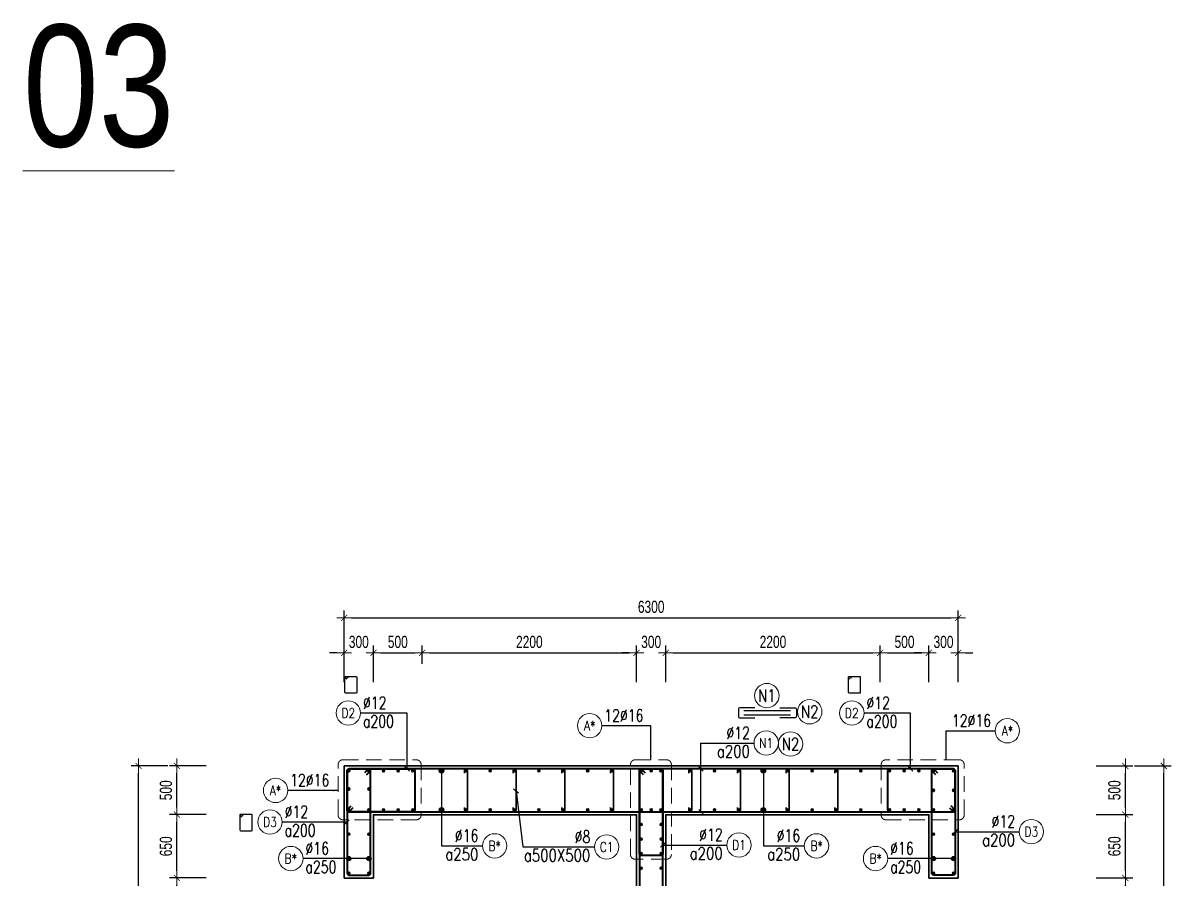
# Model space of a CAD drawing. Header units: millimetres. Extents: x 931337 to 1117500, y 19732 to 157199.
# Drawn here: x 1099483 to 1111264, y 148425 to 157199 of the extents above; entities that cross this region are included whole.
import ezdxf
from ezdxf.enums import TextEntityAlignment as Align

# ---------------------------------------------------------------- set-up
doc = ezdxf.new("R2010")
doc.units = ezdxf.units.MM
doc.header["$MEASUREMENT"] = 0
doc.linetypes.add('HIDDEN', pattern=[9.525, 6.35, -3.175])
doc.linetypes.add('HIDDEN2', pattern=[4.7625, 3.175, -1.5875])
doc.layers.get('0').update_dxf_attribs({"lineweight": 20})
doc.layers.get('Defpoints').update_dxf_attribs({"color": 151, "lineweight": 9})
doc.layers.add('Hidden', color=9, linetype='HIDDEN')
doc.layers.add('Ligature', color=1, linetype='Continuous')
for name, color, linetype, lineweight in [('KC-LEADER', 153, 'Continuous', 18), ('KC-THEP', 6, 'Continuous', 40), ('NDC_S_DIM', 1, 'Continuous', 15), ('NDC_S_HIDDEN', 8, 'HIDDEN2', 13), ('NDC_S_LEADER', 1, 'Continuous', 15), ('NDC_S_REBAR', 4, 'Continuous', 35), ('NDC_S_STIRRUP', 4, 'Continuous', 40), ('NDC_S_VN TEXT', 7, 'Continuous', 20), ('NDC_S_WALL', 6, 'Continuous', 35)]:
    doc.layers.add(name, color=color, linetype=linetype, lineweight=lineweight)
doc.styles.add('ARIAL', font='arial.ttf', dxfattribs={"width": 0.8})
doc.styles.add('NDC_ARIAL', font='arial.ttf', dxfattribs={"width": 0.85})
doc.styles.add('NDC_DIM', font='', dxfattribs={"width": 0.75})
doc.styles.add('NDC_EN TXT', font='romans.shx', dxfattribs={"width": 0.8})
doc.styles.get('NDC_DIM').set_extended_font_data('Dotum')
doc.dimstyles.new('NDC_1-50', dxfattribs={"dimscale": 50, "dimtxt": 2.5, "dimasz": 1, "dimexe": 1.5, "dimexo": 0, "dimgap": 0.8, "dimtad": 1, "dimdec": 0, "dimdsep": 46, "dimtxsty": 'NDC_ARIAL', "dimblk": 'DIMMARK', "dimcen": 49999.938995, "dimdle": 1.5, "dimclrd": 1, "dimclre": 1, "dimclrt": 3, "dimadec": 0, "dimazin": 0, "dimtfac": 1, "dimtdec": 0, "dimtix": 1, "dimtmove": 2, "dimatfit": 3, "dimfxl": 1, "dimarcsym": 0})
doc.dimstyles.new('NDC_dim_30', dxfattribs={"dimscale": 30, "dimtxt": 2.5, "dimasz": 1.5, "dimexe": 1.5, "dimexo": 2.5, "dimgap": 1, "dimtad": 1, "dimdec": 0, "dimzin": 0, "dimdsep": 46, "dimtxsty": 'NDC_DIM', "dimblk": 'DIMMARK', "dimcen": 0.09, "dimdle": 1.2, "dimclrd": 1, "dimclre": 1, "dimclrt": 3, "dimadec": 0, "dimazin": 0, "dimtfac": 1, "dimtdec": 0, "dimtix": 1, "dimtofl": 0, "dimtmove": 0, "dimatfit": 3, "dimfxl": 6, "dimfxlon": 1, "dimtolj": 1, "dimtzin": 0, "dimarcsym": 0})
doc.dimstyles.new('NDC_dim_50', dxfattribs={"dimscale": 50, "dimtxt": 2.5, "dimasz": 1.5, "dimexe": 1.5, "dimexo": 2.5, "dimgap": 1, "dimtad": 1, "dimdec": 0, "dimzin": 0, "dimdsep": 46, "dimtxsty": 'NDC_DIM', "dimblk": 'DIMMARK', "dimcen": 0.09, "dimdle": 1.2, "dimclrd": 1, "dimclre": 1, "dimclrt": 3, "dimadec": 0, "dimazin": 0, "dimtfac": 1, "dimtdec": 0, "dimtix": 1, "dimtofl": 0, "dimtmove": 0, "dimatfit": 3, "dimfxl": 6, "dimfxlon": 1, "dimtolj": 1, "dimtzin": 0, "dimarcsym": 0})

# ---------------------------------------------------------------- blocks, each defined once
blk = doc.blocks.new('THEP')
at = {"layer": 'KC-LEADER', "color": 6}
blk.add_circle((0, 0), 14, dxfattribs=at)
at = {"layer": 'KC-THEP'}
for p, q in [((-14, 0), (14, 0)), ((10, 10), (-10, -10)), ((-10, 10), (10, -10)), ((0, 14), (0, -14))]:
    blk.add_line(p, q, dxfattribs=at)
blk = doc.blocks.new('DIMMARK')
at = {"layer": 'NDC_S_DIM', "color": 1}
blk.add_line((-1.5, 0), (1, 0), dxfattribs=at)
at = {"layer": 'NDC_S_DIM', "color": 2, "const_width": 0.1}
blk.add_lwpolyline([(-0.42, -0.42), (0.42, 0.42)], dxfattribs=at)
blk = doc.blocks.new('*U10')
blk.add_circle((2.5, 0), 2.5)
at = {"layer": 'NDC_S_VN TEXT', "color": 3, "style": 'NDC_EN TXT'}
for tag, width, p in [('DK2', 0.75, (-0.85, 0.85)), ('KC2', 0.8, (-0.85, -2.97))]:
    blk.add_attdef(tag, text='', height=2.5, dxfattribs=dict(at, width=width)).set_placement(p, align=Align.RIGHT)
at = {"layer": 'NDC_S_VN TEXT', "color": 7, "style": 'NDC_EN TXT', "width": 0.8}
blk.add_attdef('SH3', text='', height=2, dxfattribs=at).set_placement((2.5, 0), align=Align.MIDDLE)
blk = doc.blocks.new('*U11')
blk.add_circle((-2.5, 0), 2.5)
at = {"layer": 'NDC_S_VN TEXT', "color": 3, "style": 'NDC_EN TXT', "width": 0.75}
for tag, p in [('DK1', (0.5, 0.85)), ('KC1', (0.5, -2.97))]:
    blk.add_attdef(tag, p, '', height=2.5, dxfattribs=at)
at = {"layer": 'NDC_S_VN TEXT', "color": 7, "style": 'NDC_EN TXT', "width": 0.8}
blk.add_attdef('SH2', text='', height=2, dxfattribs=at).set_placement((-2.5, 0), align=Align.MIDDLE)
blk = doc.blocks.new('A$C7BC65A55')
at = {"layer": 'Ligature'}
for p, q in [((-15.2, 372, 0), (-15.2, 38.5, 0)), ((15.2, 372, 0), (15.2, 38.5, 0))]:
    blk.add_line(p, q, dxfattribs=at)
for points in [[(-36.2, 296.5), (-36.2, 400.9, -0.414214), (-24, 413.1), (24, 413.1, -0.414214), (36.2, 400.9), (36.2, 296.5)], [(-36.2, 116.5), (-36.2, 12.2, 0.414214), (-24, 0), (24, 0, 0.414214), (36.2, 12.2), (36.2, 116.5)]]:
    blk.add_lwpolyline(points, format="xyb", dxfattribs=at)
blk = doc.blocks.new('*U13')
blk.add_circle((-2.5, 0), 2.5)
at = {"layer": 'NDC_S_VN TEXT', "color": 3, "style": 'NDC_EN TXT', "width": 0.75}
blk.add_attdef('DK1', (0.5, 0.85), '', height=2.5, dxfattribs=at)
at = {"layer": 'NDC_S_VN TEXT', "color": 7, "style": 'NDC_EN TXT', "width": 0.8}
blk.add_attdef('SH2', text='', height=2, dxfattribs=at).set_placement((-2.5, 0), align=Align.MIDDLE)
blk = doc.blocks.new('*D517')
at = {"layer": 'Defpoints', "color": 0, "transparency": 16777216}
for p in [(1103079, 150735), (1102779, 149575), (1103079, 149075)]:
    blk.add_point(p, dxfattribs=at)
at = {"layer": 'NDC_S_DIM', "color": 1, "lineweight": -2, "transparency": 16777216}
for p, q in [((1102779, 150435), (1102779, 150810)), ((1103079, 150435), (1103079, 150810)), ((1102704, 150735), (1102629, 150735)), ((1103154, 150735), (1103229, 150735))]:
    blk.add_line(p, q, dxfattribs=at)
at = {"layer": 'NDC_S_DIM', "color": 1, "lineweight": -2, "transparency": 16777216, "xscale": 75, "yscale": 75, "zscale": 75}
blk.add_blockref('DIMMARK', (1102779, 150735), dxfattribs=at)
at = {"layer": 'NDC_S_DIM', "color": 1, "lineweight": -2, "transparency": 16777216, "xscale": 75, "yscale": 75, "zscale": 75, "rotation": 180}
blk.add_blockref('DIMMARK', (1103079, 150735), dxfattribs=at)
at = {"layer": 'NDC_S_DIM', "color": 3, "transparency": 16777216, "insert": (1102929, 150847), "char_height": 125, "attachment_point": 5, "style": 'NDC_DIM'}
blk.add_mtext('\\A1;300', dxfattribs=at)
blk = doc.blocks.new('*D518')
at = {"layer": 'Defpoints', "color": 0, "transparency": 16777216}
for p in [(1103579, 150735), (1103579, 150498), (1103079, 149075)]:
    blk.add_point(p, dxfattribs=at)
at = {"layer": 'NDC_S_DIM', "color": 1, "lineweight": -2, "transparency": 16777216}
for p, q in [((1103079, 150435), (1103079, 150810)), ((1103579, 150623), (1103579, 150810)), ((1103154, 150735), (1103504, 150735))]:
    blk.add_line(p, q, dxfattribs=at)
at = {"layer": 'NDC_S_DIM', "color": 1, "lineweight": -2, "transparency": 16777216, "xscale": 75, "yscale": 75, "zscale": 75, "rotation": 180}
blk.add_blockref('DIMMARK', (1103079, 150735), dxfattribs=at)
at = {"layer": 'NDC_S_DIM', "color": 1, "lineweight": -2, "transparency": 16777216, "xscale": 75, "yscale": 75, "zscale": 75}
blk.add_blockref('DIMMARK', (1103579, 150735), dxfattribs=at)
at = {"layer": 'NDC_S_DIM', "color": 3, "transparency": 16777216, "insert": (1103329, 150847), "char_height": 125, "attachment_point": 5, "style": 'NDC_DIM'}
blk.add_mtext('\\A1;500', dxfattribs=at)
blk = doc.blocks.new('*D519')
at = {"layer": 'Defpoints', "color": 0, "transparency": 16777216}
for p in [(1105779, 150735), (1103579, 150498), (1105779, 149075)]:
    blk.add_point(p, dxfattribs=at)
at = {"layer": 'NDC_S_DIM', "color": 1, "lineweight": -2, "transparency": 16777216}
for p, q in [((1103579, 150623), (1103579, 150810)), ((1105779, 150435), (1105779, 150810)), ((1103654, 150735), (1105704, 150735))]:
    blk.add_line(p, q, dxfattribs=at)
at = {"layer": 'NDC_S_DIM', "color": 1, "lineweight": -2, "transparency": 16777216, "xscale": 75, "yscale": 75, "zscale": 75, "rotation": 180}
blk.add_blockref('DIMMARK', (1103579, 150735), dxfattribs=at)
at = {"layer": 'NDC_S_DIM', "color": 1, "lineweight": -2, "transparency": 16777216, "xscale": 75, "yscale": 75, "zscale": 75}
blk.add_blockref('DIMMARK', (1105779, 150735), dxfattribs=at)
at = {"layer": 'NDC_S_DIM', "color": 3, "transparency": 16777216, "insert": (1104679, 150847), "char_height": 125, "attachment_point": 5, "style": 'NDC_DIM'}
blk.add_mtext('\\A1;2200', dxfattribs=at)
blk = doc.blocks.new('*D520')
at = {"layer": 'Defpoints', "color": 0, "transparency": 16777216}
for p in [(1106079, 150735), (1105779, 149075), (1106079, 149075)]:
    blk.add_point(p, dxfattribs=at)
at = {"layer": 'NDC_S_DIM', "color": 1, "lineweight": -2, "transparency": 16777216}
for p, q in [((1105779, 150435), (1105779, 150810)), ((1106079, 150435), (1106079, 150810)), ((1105704, 150735), (1105629, 150735)), ((1106154, 150735), (1106229, 150735))]:
    blk.add_line(p, q, dxfattribs=at)
at = {"layer": 'NDC_S_DIM', "color": 1, "lineweight": -2, "transparency": 16777216, "xscale": 75, "yscale": 75, "zscale": 75}
blk.add_blockref('DIMMARK', (1105779, 150735), dxfattribs=at)
at = {"layer": 'NDC_S_DIM', "color": 1, "lineweight": -2, "transparency": 16777216, "xscale": 75, "yscale": 75, "zscale": 75, "rotation": 180}
blk.add_blockref('DIMMARK', (1106079, 150735), dxfattribs=at)
at = {"layer": 'NDC_S_DIM', "color": 3, "transparency": 16777216, "insert": (1105929, 150847), "char_height": 125, "attachment_point": 5, "style": 'NDC_DIM'}
blk.add_mtext('\\A1;300', dxfattribs=at)
blk = doc.blocks.new('*D521')
at = {"layer": 'Defpoints', "color": 0, "transparency": 16777216}
for p in [(1108279, 150735), (1106079, 149075), (1108279, 149126)]:
    blk.add_point(p, dxfattribs=at)
at = {"layer": 'NDC_S_DIM', "color": 1, "lineweight": -2, "transparency": 16777216}
for p, q in [((1106079, 150435), (1106079, 150810)), ((1108279, 150435), (1108279, 150810)), ((1106154, 150735), (1108204, 150735))]:
    blk.add_line(p, q, dxfattribs=at)
at = {"layer": 'NDC_S_DIM', "color": 1, "lineweight": -2, "transparency": 16777216, "xscale": 75, "yscale": 75, "zscale": 75, "rotation": 180}
blk.add_blockref('DIMMARK', (1106079, 150735), dxfattribs=at)
at = {"layer": 'NDC_S_DIM', "color": 1, "lineweight": -2, "transparency": 16777216, "xscale": 75, "yscale": 75, "zscale": 75}
blk.add_blockref('DIMMARK', (1108279, 150735), dxfattribs=at)
at = {"layer": 'NDC_S_DIM', "color": 3, "transparency": 16777216, "insert": (1107179, 150847), "char_height": 125, "attachment_point": 5, "style": 'NDC_DIM'}
blk.add_mtext('\\A1;2200', dxfattribs=at)
blk = doc.blocks.new('*D522')
at = {"layer": 'Defpoints', "color": 0, "transparency": 16777216}
for p in [(1108779, 150735), (1108279, 149126), (1108779, 149075)]:
    blk.add_point(p, dxfattribs=at)
at = {"layer": 'NDC_S_DIM', "color": 1, "lineweight": -2, "transparency": 16777216}
for p, q in [((1108279, 150435), (1108279, 150810)), ((1108779, 150435), (1108779, 150810)), ((1108354, 150735), (1108704, 150735))]:
    blk.add_line(p, q, dxfattribs=at)
at = {"layer": 'NDC_S_DIM', "color": 1, "lineweight": -2, "transparency": 16777216, "xscale": 75, "yscale": 75, "zscale": 75, "rotation": 180}
blk.add_blockref('DIMMARK', (1108279, 150735), dxfattribs=at)
at = {"layer": 'NDC_S_DIM', "color": 1, "lineweight": -2, "transparency": 16777216, "xscale": 75, "yscale": 75, "zscale": 75}
blk.add_blockref('DIMMARK', (1108779, 150735), dxfattribs=at)
at = {"layer": 'NDC_S_DIM', "color": 3, "transparency": 16777216, "insert": (1108529, 150847), "char_height": 125, "attachment_point": 5, "style": 'NDC_DIM'}
blk.add_mtext('\\A1;500', dxfattribs=at)
blk = doc.blocks.new('*D523')
at = {"layer": 'Defpoints', "color": 0, "transparency": 16777216}
for p in [(1109079, 150735), (1109079, 149575), (1108779, 149075)]:
    blk.add_point(p, dxfattribs=at)
at = {"layer": 'NDC_S_DIM', "color": 1, "lineweight": -2, "transparency": 16777216}
for p, q in [((1108779, 150435), (1108779, 150810)), ((1109079, 150435), (1109079, 150810)), ((1108704, 150735), (1108629, 150735)), ((1109154, 150735), (1109229, 150735))]:
    blk.add_line(p, q, dxfattribs=at)
at = {"layer": 'NDC_S_DIM', "color": 1, "lineweight": -2, "transparency": 16777216, "xscale": 75, "yscale": 75, "zscale": 75}
blk.add_blockref('DIMMARK', (1108779, 150735), dxfattribs=at)
at = {"layer": 'NDC_S_DIM', "color": 1, "lineweight": -2, "transparency": 16777216, "xscale": 75, "yscale": 75, "zscale": 75, "rotation": 180}
blk.add_blockref('DIMMARK', (1109079, 150735), dxfattribs=at)
at = {"layer": 'NDC_S_DIM', "color": 3, "transparency": 16777216, "insert": (1108929, 150847), "char_height": 125, "attachment_point": 5, "style": 'NDC_DIM'}
blk.add_mtext('\\A1;300', dxfattribs=at)
blk = doc.blocks.new('*D524')
at = {"layer": 'Defpoints', "color": 0, "transparency": 16777216}
for p in [(1109079, 151095), (1102779, 149575), (1109079, 149575)]:
    blk.add_point(p, dxfattribs=at)
at = {"layer": 'NDC_S_DIM', "color": 1, "lineweight": -2, "transparency": 16777216}
for p, q in [((1102779, 150795), (1102779, 151170)), ((1109079, 150795), (1109079, 151170)), ((1102854, 151095), (1109004, 151095))]:
    blk.add_line(p, q, dxfattribs=at)
at = {"layer": 'NDC_S_DIM', "color": 1, "lineweight": -2, "transparency": 16777216, "xscale": 75, "yscale": 75, "zscale": 75, "rotation": 180}
blk.add_blockref('DIMMARK', (1102779, 151095), dxfattribs=at)
at = {"layer": 'NDC_S_DIM', "color": 1, "lineweight": -2, "transparency": 16777216, "xscale": 75, "yscale": 75, "zscale": 75}
blk.add_blockref('DIMMARK', (1109079, 151095), dxfattribs=at)
at = {"layer": 'NDC_S_DIM', "color": 3, "transparency": 16777216, "insert": (1105929, 151207), "char_height": 125, "attachment_point": 5, "style": 'NDC_DIM'}
blk.add_mtext('\\A1;6300', dxfattribs=at)
blk = doc.blocks.new('*D527')
at = {"layer": 'Defpoints', "color": 0, "transparency": 16777216}
for p in [(1108508, 149075), (1110795, 149075), (1109386, 148425)]:
    blk.add_point(p, dxfattribs=at)
at = {"layer": 'NDC_S_DIM', "color": 1, "lineweight": -2, "transparency": 16777216}
for p, q in [((1110495, 149075), (1110870, 149075)), ((1110795, 148500), (1110795, 149000)), ((1110495, 148425), (1110870, 148425))]:
    blk.add_line(p, q, dxfattribs=at)
at = {"layer": 'NDC_S_DIM', "color": 1, "lineweight": -2, "transparency": 16777216, "xscale": 75, "yscale": 75, "zscale": 75}
for p, rotation in [((1110795, 149075), 90), ((1110795, 148425), 270)]:
    blk.add_blockref('DIMMARK', p, dxfattribs=dict(at, rotation=rotation))
at = {"layer": 'NDC_S_DIM', "color": 3, "transparency": 16777216, "insert": (1110683, 148750), "char_height": 125, "attachment_point": 5, "rotation": 90, "style": 'NDC_DIM'}
blk.add_mtext('\\A1;650', dxfattribs=at)
blk = doc.blocks.new('*D528')
at = {"layer": 'Defpoints', "color": 0, "transparency": 16777216}
for p in [(1108508, 149575), (1110795, 149575), (1108508, 149075)]:
    blk.add_point(p, dxfattribs=at)
at = {"layer": 'NDC_S_DIM', "color": 1, "lineweight": -2, "transparency": 16777216}
for p, q in [((1110495, 149575), (1110870, 149575)), ((1110795, 149150), (1110795, 149500)), ((1110495, 149075), (1110870, 149075))]:
    blk.add_line(p, q, dxfattribs=at)
at = {"layer": 'NDC_S_DIM', "color": 1, "lineweight": -2, "transparency": 16777216, "xscale": 75, "yscale": 75, "zscale": 75}
for p, rotation in [((1110795, 149575), 90), ((1110795, 149075), 270)]:
    blk.add_blockref('DIMMARK', p, dxfattribs=dict(at, rotation=rotation))
at = {"layer": 'NDC_S_DIM', "color": 3, "transparency": 16777216, "insert": (1110683, 149325), "char_height": 125, "attachment_point": 5, "rotation": 90, "style": 'NDC_DIM'}
blk.add_mtext('\\A1;500', dxfattribs=at)
blk = doc.blocks.new('*D529')
at = {"layer": 'Defpoints', "color": 0, "transparency": 16777216}
for p in [(1108808, 149575), (1111189, 149575), (1108808, 137175)]:
    blk.add_point(p, dxfattribs=at)
at = {"layer": 'NDC_S_DIM', "color": 1, "lineweight": -2, "transparency": 16777216}
for p, q in [((1110889, 149575), (1111264, 149575)), ((1111189, 137250), (1111189, 149500)), ((1110889, 137175), (1111264, 137175))]:
    blk.add_line(p, q, dxfattribs=at)
at = {"layer": 'NDC_S_DIM', "color": 1, "lineweight": -2, "transparency": 16777216, "xscale": 75, "yscale": 75, "zscale": 75}
for p, rotation in [((1111189, 149575), 90), ((1111189, 137175), 270)]:
    blk.add_blockref('DIMMARK', p, dxfattribs=dict(at, rotation=rotation))
at = {"layer": 'NDC_S_DIM', "color": 3, "transparency": 16777216, "insert": (1111076, 143375), "char_height": 125, "attachment_point": 5, "rotation": 90, "style": 'NDC_DIM'}
blk.add_mtext('\\A1;12400', dxfattribs=at)
blk = doc.blocks.new('*D536')
at = {"layer": 'Defpoints', "color": 0, "transparency": 16777216}
for p in [(1109386, 148425), (1110795, 148425), (1109386, 147025)]:
    blk.add_point(p, dxfattribs=at)
at = {"layer": 'NDC_S_DIM', "color": 1, "lineweight": -2, "transparency": 16777216}
for p, q in [((1110495, 148425), (1110870, 148425)), ((1110795, 147100), (1110795, 148350)), ((1110495, 147025), (1110870, 147025))]:
    blk.add_line(p, q, dxfattribs=at)
at = {"layer": 'NDC_S_DIM', "color": 1, "lineweight": -2, "transparency": 16777216, "xscale": 75, "yscale": 75, "zscale": 75}
for p, rotation in [((1110795, 148425), 90), ((1110795, 147025), 270)]:
    blk.add_blockref('DIMMARK', p, dxfattribs=dict(at, rotation=rotation))
at = {"layer": 'NDC_S_DIM', "color": 3, "transparency": 16777216, "insert": (1110683, 147725), "char_height": 125, "attachment_point": 5, "rotation": 90, "style": 'NDC_DIM'}
blk.add_mtext('\\A1;1400', dxfattribs=at)
blk = doc.blocks.new('*D539')
at = {"layer": 'Defpoints', "color": 0, "transparency": 16777216}
for p in [(1101062, 149075), (1102779, 149075), (1102779, 148425)]:
    blk.add_point(p, dxfattribs=at)
at = {"layer": 'NDC_S_DIM', "color": 1, "lineweight": -2, "transparency": 16777216}
for p, q in [((1101362, 149075), (1100987, 149075)), ((1101062, 148500), (1101062, 149000)), ((1101362, 148425), (1100987, 148425))]:
    blk.add_line(p, q, dxfattribs=at)
at = {"layer": 'NDC_S_DIM', "color": 1, "lineweight": -2, "transparency": 16777216, "xscale": 75, "yscale": 75, "zscale": 75}
for p, rotation in [((1101062, 149075), 90), ((1101062, 148425), 270)]:
    blk.add_blockref('DIMMARK', p, dxfattribs=dict(at, rotation=rotation))
at = {"layer": 'NDC_S_DIM', "color": 3, "transparency": 16777216, "insert": (1100950, 148750), "char_height": 125, "attachment_point": 5, "rotation": 90, "style": 'NDC_DIM'}
blk.add_mtext('\\A1;650', dxfattribs=at)
blk = doc.blocks.new('*D540')
at = {"layer": 'Defpoints', "color": 0, "transparency": 16777216}
for p in [(1101062, 149575), (1102779, 149575), (1102779, 149075)]:
    blk.add_point(p, dxfattribs=at)
at = {"layer": 'NDC_S_DIM', "color": 1, "lineweight": -2, "transparency": 16777216}
for p, q in [((1101362, 149575), (1100987, 149575)), ((1101062, 149150), (1101062, 149500)), ((1101362, 149075), (1100987, 149075))]:
    blk.add_line(p, q, dxfattribs=at)
at = {"layer": 'NDC_S_DIM', "color": 1, "lineweight": -2, "transparency": 16777216, "xscale": 75, "yscale": 75, "zscale": 75}
for p, rotation in [((1101062, 149575), 90), ((1101062, 149075), 270)]:
    blk.add_blockref('DIMMARK', p, dxfattribs=dict(at, rotation=rotation))
at = {"layer": 'NDC_S_DIM', "color": 3, "transparency": 16777216, "insert": (1100950, 149325), "char_height": 125, "attachment_point": 5, "rotation": 90, "style": 'NDC_DIM'}
blk.add_mtext('\\A1;500', dxfattribs=at)
blk = doc.blocks.new('*D541')
at = {"layer": 'Defpoints', "color": 0, "transparency": 16777216}
for p in [(1100669, 149575), (1102779, 149575), (1102779, 137175)]:
    blk.add_point(p, dxfattribs=at)
at = {"layer": 'NDC_S_DIM', "color": 1, "lineweight": -2, "transparency": 16777216}
for p, q in [((1100969, 149575), (1100594, 149575)), ((1100669, 137250), (1100669, 149500)), ((1100969, 137175), (1100594, 137175))]:
    blk.add_line(p, q, dxfattribs=at)
at = {"layer": 'NDC_S_DIM', "color": 1, "lineweight": -2, "transparency": 16777216, "xscale": 75, "yscale": 75, "zscale": 75}
for p, rotation in [((1100669, 149575), 90), ((1100669, 137175), 270)]:
    blk.add_blockref('DIMMARK', p, dxfattribs=dict(at, rotation=rotation))
at = {"layer": 'NDC_S_DIM', "color": 3, "transparency": 16777216, "insert": (1100557, 143375), "char_height": 125, "attachment_point": 5, "rotation": 90, "style": 'NDC_DIM'}
blk.add_mtext('\\A1;12400', dxfattribs=at)
blk = doc.blocks.new('*D548')
at = {"layer": 'Defpoints', "color": 0, "transparency": 16777216}
for p in [(1101062, 148425), (1102779, 148425), (1102779, 147025)]:
    blk.add_point(p, dxfattribs=at)
at = {"layer": 'NDC_S_DIM', "color": 1, "lineweight": -2, "transparency": 16777216}
for p, q in [((1101362, 148425), (1100987, 148425)), ((1101062, 147100), (1101062, 148350)), ((1101362, 147025), (1100987, 147025))]:
    blk.add_line(p, q, dxfattribs=at)
at = {"layer": 'NDC_S_DIM', "color": 1, "lineweight": -2, "transparency": 16777216, "xscale": 75, "yscale": 75, "zscale": 75}
for p, rotation in [((1101062, 148425), 90), ((1101062, 147025), 270)]:
    blk.add_blockref('DIMMARK', p, dxfattribs=dict(at, rotation=rotation))
at = {"layer": 'NDC_S_DIM', "color": 3, "transparency": 16777216, "insert": (1100950, 147725), "char_height": 125, "attachment_point": 5, "rotation": 90, "style": 'NDC_DIM'}
blk.add_mtext('\\A1;1400', dxfattribs=at)
blk = doc.blocks.new('*U9')
blk.add_circle((2.5, 0), 2.5)
at = {"layer": 'NDC_S_VN TEXT', "color": 3, "style": 'NDC_EN TXT', "width": 0.75}
blk.add_attdef('DK2', text='', height=2.5, dxfattribs=at).set_placement((-0.85, 0.85), align=Align.RIGHT)
at = {"layer": 'NDC_S_VN TEXT', "color": 7, "style": 'NDC_EN TXT', "width": 0.8}
blk.add_attdef('SH3', text='', height=2, dxfattribs=at).set_placement((2.5, 0), align=Align.MIDDLE)

msp = doc.modelspace()

# ---------------------------------------------------------------- linework, layer by layer
for centre in [(1107116.06, 150296.753), (1107556.161, 150130.996), (1107359.331, 149799.482)]:
    msp.add_circle(centre, 125)
at = {"layer": 'Ligature'}
for points in [[(1102805.711, 150464.388), (1102789.745, 150480.354, -0.668178638), (1102795.519, 150494.292), (1102900.148, 150494.292, -0.414213562), (1102908.312, 150486.127), (1102908.312, 150329.02, -0.414213562), (1102900.147, 150320.855), (1102795.519, 150320.855, -0.414213562), (1102787.354, 150329.02), (1102787.354, 150486.127, -0.668178638), (1102801.292, 150491.901), (1102817.258, 150475.935)], [(1107971.848, 150464.388), (1107955.882, 150480.354, -0.668178638), (1107961.656, 150494.292), (1108066.284, 150494.292, -0.414213562), (1108074.449, 150486.127), (1108074.449, 150329.02, -0.414213562), (1108066.284, 150320.855), (1107961.656, 150320.855, -0.414213562), (1107953.491, 150329.02), (1107953.491, 150486.127, -0.668178638), (1107967.429, 150491.901), (1107983.395, 150475.935)], [(1101730.07, 149049.583), (1101714.104, 149065.549, -0.668178638), (1101719.877, 149079.487), (1101824.506, 149079.487, -0.414213562), (1101832.671, 149071.322), (1101832.671, 148914.215, -0.414213562), (1101824.506, 148906.05), (1101719.877, 148906.05, -0.414213562), (1101711.712, 148914.215), (1101711.712, 149071.322, -0.668178638), (1101725.65, 149077.096), (1101741.616, 149061.13)]]:
    msp.add_lwpolyline(points, format="xyb", dxfattribs=at)
at = {"layer": 'NDC_S_HIDDEN', "ltscale": 50}
for points in [[(1102766.561, 149637.942), (1103518.771, 149637.942, -0.414213562), (1103568.771, 149587.942), (1103568.771, 149072.136, -0.414213562), (1103518.771, 149022.136), (1102766.561, 149022.136, -0.414213562), (1102716.561, 149072.136), (1102716.561, 149587.942, -0.414213562)], [(1105766.561, 149637.942), (1106086.404, 149637.942, -0.414213562), (1106136.404, 149587.942), (1106136.404, 148667.19, -0.414213562), (1106086.404, 148617.19), (1105766.561, 148617.19, -0.414213562), (1105716.561, 148667.19), (1105716.561, 149587.942, -0.414213562)], [(1109091.301, 149637.942), (1108339.09, 149637.942, 0.414213562), (1108289.09, 149587.942), (1108289.09, 149072.136, 0.414213562), (1108339.09, 149022.136), (1109091.301, 149022.136, 0.414213562), (1109141.301, 149072.136), (1109141.301, 149587.942, 0.414213562)]]:
    msp.add_lwpolyline(points, format="xyb", close=True, dxfattribs=at)
at = {"layer": 'NDC_S_REBAR'}
for points in [[(1104012.727, 149499.542), (1104012.727, 149524.542, -1), (1104042.727, 149524.542), (1104042.727, 149124.542, -1), (1104012.727, 149124.542), (1104012.727, 149149.542)], [(1104512.727, 149499.542), (1104512.727, 149524.542, -1), (1104542.727, 149524.542), (1104542.727, 149124.542, -1), (1104512.727, 149124.542), (1104512.727, 149149.542)], [(1105012.727, 149499.542), (1105012.727, 149524.542, -1), (1105042.727, 149524.542), (1105042.727, 149124.542, -1), (1105012.727, 149124.542), (1105012.727, 149149.542)], [(1105512.727, 149499.542), (1105512.727, 149524.542, -1), (1105542.727, 149524.542), (1105542.727, 149124.542, -1), (1105512.727, 149124.542), (1105512.727, 149149.542)], [(1106315.134, 149499.542), (1106315.134, 149524.542, -1), (1106345.134, 149524.542), (1106345.134, 149124.542, -1), (1106315.134, 149124.542), (1106315.134, 149149.542)], [(1106815.134, 149499.542), (1106815.134, 149524.542, -1), (1106845.134, 149524.542), (1106845.134, 149124.542, -1), (1106815.134, 149124.542), (1106815.134, 149149.542)], [(1107315.134, 149499.542), (1107315.134, 149524.542, -1), (1107345.134, 149524.542), (1107345.134, 149124.542, -1), (1107315.134, 149124.542), (1107315.134, 149149.542)], [(1107815.134, 149499.542), (1107815.134, 149524.542, -1), (1107845.134, 149524.542), (1107845.134, 149124.542, -1), (1107815.134, 149124.542), (1107815.134, 149149.542)]]:
    msp.add_lwpolyline(points, format="xyb", dxfattribs=at)
at = {"layer": 'NDC_S_STIRRUP'}
for points in [[(1108988.931, 149144.542), (1109028.931, 149104.542, 0.414213562), (1109048.931, 149124.542), (1109048.931, 149524.542, 0.414213562), (1109028.931, 149544.542), (1102828.931, 149544.542, 0.414213562), (1102808.931, 149524.542), (1102808.931, 149124.542, 0.414213562), (1102828.931, 149104.542), (1109028.931, 149104.542, 0.414213562), (1109048.931, 149124.542), (1109008.931, 149164.542)], [(1102868.931, 149144.542), (1102828.931, 149104.542, -0.414213562), (1102808.931, 149124.542), (1102808.931, 149524.542, -0.414213562), (1102828.931, 149544.542), (1103482.443, 149544.542, -0.414213562), (1103502.443, 149524.542), (1103502.443, 149124.542, -0.414213562), (1103482.443, 149104.542), (1102828.931, 149104.542, -0.414213562), (1102808.931, 149124.542), (1102848.931, 149164.542)], [(1103008.931, 149484.542), (1103048.931, 149524.542, 0.414213562), (1103028.931, 149544.542), (1102828.931, 149544.542, 0.414213562), (1102808.931, 149524.542), (1102808.931, 148474.542, 0.414213562), (1102828.931, 148454.542), (1103028.931, 148454.542, 0.414213562), (1103048.931, 148474.542), (1103048.931, 149524.542, 0.414213562), (1103028.931, 149544.542), (1102988.931, 149504.542)], [(1105848.931, 137264.542), (1105808.931, 137224.542, 0.414213562), (1105828.931, 137204.542), (1106028.931, 137204.542, 0.414213562), (1106048.931, 137224.542), (1106048.931, 149524.542, 0.414213562), (1106028.931, 149544.542), (1105828.931, 149544.542, 0.414213562), (1105808.931, 149524.542), (1105808.931, 137224.542, 0.414213562), (1105828.931, 137204.542), (1105868.931, 137244.542)], [(1105848.931, 149484.542), (1105808.931, 149524.542, -0.414213562), (1105828.931, 149544.542), (1106028.931, 149544.542, -0.414213562), (1106048.931, 149524.542), (1106048.931, 148675.931, -0.414213562), (1106028.931, 148655.931), (1105828.931, 148655.931, -0.414213562), (1105808.931, 148675.931), (1105808.931, 149524.542, -0.414213562), (1105828.931, 149544.542), (1105868.931, 149504.542)], [(1108988.931, 149144.542), (1109028.931, 149104.542, 0.414213562), (1109048.931, 149124.542), (1109048.931, 149524.542, 0.414213562), (1109028.931, 149544.542), (1108375.419, 149544.542, 0.414213562), (1108355.419, 149524.542), (1108355.419, 149124.542, 0.414213562), (1108375.419, 149104.542), (1109028.931, 149104.542, 0.414213562), (1109048.931, 149124.542), (1109008.931, 149164.542)], [(1108848.931, 149484.542), (1108808.931, 149524.542, -0.414213562), (1108828.931, 149544.542), (1109028.931, 149544.542, -0.414213562), (1109048.931, 149524.542), (1109048.931, 148474.542, -0.414213562), (1109028.931, 148454.542), (1108828.931, 148454.542, -0.414213562), (1108808.931, 148474.542), (1108808.931, 149524.542, -0.414213562), (1108828.931, 149544.542), (1108868.931, 149504.542)]]:
    msp.add_lwpolyline(points, format="xyb", dxfattribs=at)
at = {"layer": 'NDC_S_WALL'}
for points in [[(1103078.931, 148424.542), (1103078.931, 149074.542), (1105778.931, 149074.542), (1105778.931, 137674.542), (1103078.931, 137674.542), (1103078.931, 138324.542), (1102778.931, 138324.542), (1102778.931, 137174.542), (1109078.931, 137174.542), (1109078.931, 137174.542), (1109078.931, 138324.542), (1108778.931, 138324.542), (1108778.931, 137674.542), (1108778.931, 137674.542), (1106078.931, 137674.542), (1106078.931, 149074.542), (1108778.931, 149074.542), (1108778.931, 149074.542), (1108778.931, 148424.542), (1109078.931, 148424.542), (1109078.931, 149574.542), (1109078.931, 149574.542), (1102778.931, 149574.542), (1102778.931, 148424.542)], [(1102778.931, 148424.542), (1103078.931, 148424.542)]]:
    msp.add_lwpolyline(points, dxfattribs=at)

# ---------------------------------------------------------------- block references
at = {"layer": 'Hidden', "xscale": 1.44, "yscale": 1.44, "zscale": 1.44, "rotation": 270}
msp.add_blockref('A$C7BC65A55', (1106823.949, 150119.227, 0.03), dxfattribs=at)
at = {"layer": 'KC-THEP'}
for p, rotation in [((1102825.419, 149524.542), 189.6685644363809), ((1103777.727, 149524.542), 189.6685644363809), ((1104027.727, 149524.542), 189.6685644363809), ((1104277.727, 149524.542), 189.6685644363809), ((1104527.727, 149524.542), 189.6685644363809), ((1104777.727, 149524.542), 189.6685644363809), ((1105027.727, 149524.542), 189.6685644363809), ((1105277.727, 149524.542), 189.6685644363809), ((1105527.727, 149524.542), 189.6685644363809), ((1105827.727, 149524.542), 189.6685644363809), ((1105929.889, 149524.542), 189.6685644363809), ((1108375.419, 149524.542), 189.6685644363809), ((1108525.419, 149524.542), 189.6685644363809), ((1108675.419, 149524.542), 189.6685644363809), ((1108825.419, 149524.542), 189.6685644363809), ((1103032.443, 149338.484), 9.66856443638095), ((1109032.443, 149324.697), 9.66856443638095), ((1103032.443, 149124.542), 9.66856443638095), ((1103182.443, 149124.542), 9.66856443638095), ((1103332.443, 149124.542), 9.66856443638095), ((1103482.443, 149124.542), 9.66856443638095), ((1106030.134, 149124.542), 9.668564436380946), ((1106330.134, 149124.542), 9.668564436380946), ((1106580.134, 149124.542), 9.668564436380946), ((1106830.134, 149124.542), 9.668564436380946), ((1107080.134, 149124.542), 9.668564436380946), ((1107330.134, 149124.542), 9.668564436380946), ((1107580.134, 149124.542), 9.668564436380946), ((1107830.134, 149124.542), 9.668564436380946), ((1108080.134, 149124.542), 9.668564436380946), ((1109032.443, 149124.542), 9.66856443638095), ((1106032.443, 148974.542), 9.66856443638095), ((1103032.443, 148874.542), 9.668564436380946), ((1106032.443, 148824.542), 9.66856443638095), ((1109032.443, 148874.542), 9.668564436380946), ((1106032.443, 148674.542), 9.66856443638095), ((1103032.443, 148624.542), 9.668564436380946), ((1109032.443, 148624.542), 9.668564436380946), ((1103032.443, 148474.542), 9.668564436380946), ((1106032.443, 148524.542), 9.66856443638095), ((1109032.443, 148474.542), 9.668564436380946)]:
    msp.add_blockref('THEP', p, dxfattribs=dict(at, rotation=rotation))
at = {"layer": 'KC-THEP', "xscale": -1}
for p, rotation in [((1103032.443, 149524.542), 170.331435563619), ((1103182.443, 149524.542), 170.331435563619), ((1103332.443, 149524.542), 170.331435563619), ((1103482.443, 149524.542), 170.331435563619), ((1106030.134, 149524.542), 170.331435563619), ((1106330.134, 149524.542), 170.331435563619), ((1106580.134, 149524.542), 170.331435563619), ((1106830.134, 149524.542), 170.331435563619), ((1107080.134, 149524.542), 170.331435563619), ((1107330.134, 149524.542), 170.331435563619), ((1107580.134, 149524.542), 170.331435563619), ((1107830.134, 149524.542), 170.331435563619), ((1108080.134, 149524.542), 170.331435563619), ((1109032.443, 149524.542), 170.331435563619), ((1102825.419, 149338.484), 350.3314355636191), ((1108825.419, 149324.697), 350.3314355636191), ((1102825.419, 149124.542), 350.3314355636191), ((1103777.727, 149124.542), 350.3314355636191), ((1104027.727, 149124.542), 350.3314355636191), ((1104277.727, 149124.542), 350.3314355636191), ((1104527.727, 149124.542), 350.3314355636191), ((1104777.727, 149124.542), 350.3314355636191), ((1105027.727, 149124.542), 350.3314355636191), ((1105277.727, 149124.542), 350.3314355636191), ((1105527.727, 149124.542), 350.3314355636191), ((1105827.727, 149124.542), 350.3314355636191), ((1105929.889, 149124.542), 350.3314355636191), ((1108375.419, 149124.542), 350.3314355636191), ((1108525.419, 149124.542), 350.3314355636191), ((1108675.419, 149124.542), 350.3314355636191), ((1108825.419, 149124.542), 350.3314355636191), ((1105825.419, 148974.542), 350.3314355636191), ((1102825.419, 148874.542), 350.3314355636191), ((1105825.419, 148824.542), 350.3314355636191), ((1108825.419, 148874.542), 350.3314355636191), ((1105825.419, 148674.542), 350.3314355636191), ((1102825.419, 148624.542), 350.3314355636191), ((1108825.419, 148624.542), 350.3314355636191), ((1102825.419, 148474.542), 350.3314355636191), ((1105825.419, 148524.542), 350.3314355636191), ((1108825.419, 148474.542), 350.3314355636191)]:
    msp.add_blockref('THEP', p, dxfattribs=dict(at, rotation=rotation))
at = {"layer": 'NDC_S_VN TEXT', "xscale": 50, "yscale": 50, "zscale": 50}
for name, p, values in [('*U11', (1102946.98, 150117.756), {'SH2': 'D2', 'DK1': '%%C12', 'KC1': 'a200'}), ('*U11', (1108113.117, 150117.756), {'SH2': 'D2', 'DK1': '%%C12', 'KC1': 'a200'}), ('*U13', (1105423.049, 149987.884), {'SH2': 'A*', 'DK1': '12%%C16'}), ('*U9', (1109459.383, 149935.832), {'SH3': 'A*', 'DK2': '12%%C16'}), ('*U10', (1106984.609, 149809.82), {'SH3': 'N1', 'DK2': '%%C12', 'KC2': 'a200'}), ('*U13', (1102199.942, 149323.479), {'SH2': 'A*', 'DK1': '12%%C16'}), ('*U11', (1102142.994, 148999.542), {'SH2': 'D3', 'DK1': '%%C12', 'KC1': 'a200'}), ('*U10', (1109705.684, 148900.356), {'SH3': 'D3', 'DK2': '%%C12', 'KC2': 'a200'}), ('*U10', (1104198.339, 148754.83), {'SH3': 'B*', 'DK2': '%%C16', 'KC2': 'a250'}), ('*U10', (1105346.977, 148743.636), {'SH3': 'C1', 'DK2': '%%c8', 'KC2': 'a500X500'}), ('*U10', (1106705.684, 148763.49), {'SH3': 'D1', 'DK2': '%%C12', 'KC2': 'a200'}), ('*U10', (1107500.746, 148754.83), {'SH3': 'B*', 'DK2': '%%C16', 'KC2': 'a250'}), ('*U11', (1102356.472, 148624.542), {'SH2': 'B*', 'DK1': '%%C16', 'KC1': 'a250'}), ('*U11', (1108356.472, 148624.542), {'SH2': 'B*', 'DK1': '%%C16', 'KC1': 'a250'})]:
    msp.add_blockref(name, p, dxfattribs=at).add_auto_attribs(values)

# ---------------------------------------------------------------- texts
at = {"layer": 'NDC_S_VN TEXT', "style": 'ARIAL', "width": 0.8}
msp.add_text('%%U03', height=1250, dxfattribs=at).set_placement((1099482.805, 155930.73))
at = {"layer": 'NDC_S_VN TEXT', "color": 7, "style": 'NDC_EN TXT', "width": 0.8}
for tag, p in [('N1', (1107116.06, 150296.753)), ('N2', (1107556.161, 150130.996)), ('N2', (1107359.331, 149799.482))]:
    msp.add_attdef(tag, text='3', height=125, dxfattribs=at).set_placement(p, align=Align.MIDDLE)

# ---------------------------------------------------------------- dimensions: what is measured, and where the dimension line sits
at = {"layer": 'NDC_S_DIM'}
for base, p2, picture, middle in [((1109078.931, 151094.847), (1109078.931, 149574.574), '*D524', (1105928.931, 151207.431)), ((1103078.931, 150734.532), (1103078.931, 149074.574), '*D517', (1102928.931, 150847.117))]:
    dim = msp.add_linear_dim(base=base, p1=(1102778.931, 149574.574), p2=p2, dimstyle='NDC_dim_50', dxfattribs=at)
    dim.commit()
    dim.dimension.update_dxf_attribs({"geometry": picture, "text_midpoint": middle})
for base, p1, p2, picture, middle in [((1103578.725, 150734.532), (1103078.931, 149074.574), (1103578.725, 150497.749), '*D518', (1103328.828, 150847.117)), ((1105778.931, 150734.532), (1103578.725, 150497.749), (1105778.931, 149074.574), '*D519', (1104678.828, 150847.117)), ((1106078.931, 150734.532), (1105778.931, 149074.574), (1106078.931, 149074.574), '*D520', (1105928.931, 150847.117)), ((1108278.597, 150734.532), (1106078.931, 149074.574), (1108278.597, 149126.222), '*D521', (1107178.764, 150847.117)), ((1108778.931, 150734.532), (1108278.597, 149126.222), (1108778.931, 149074.574), '*D522', (1108528.764, 150847.117)), ((1109078.931, 150734.532), (1108778.931, 149074.574), (1109078.931, 149574.574), '*D523', (1108928.931, 150847.117))]:
    dim = msp.add_linear_dim(base=base, p1=p1, p2=p2, dimstyle='NDC_dim_50', override={"dimtmove": 1}, dxfattribs=at)
    dim.commit()
    dim.dimension.update_dxf_attribs({"geometry": picture, "text_midpoint": middle})
for base, p1, p2, picture, middle in [((1100669.213, 149574.542), (1102778.931, 137174.542), (1102778.931, 149574.542), '*D541', (1100556.628, 143374.542)), ((1111188.648, 149574.542), (1108807.861, 137174.542), (1108807.861, 149574.542), '*D529', (1111076.064, 143374.542))]:
    dim = msp.add_linear_dim(base=base, p1=p1, p2=p2, angle=90, dimstyle='NDC_dim_50', dxfattribs=at)
    dim.commit()
    dim.dimension.update_dxf_attribs({"geometry": picture, "text_midpoint": middle})
for base, p1, p2, picture, middle in [((1101062.432, 149574.542), (1102778.931, 149074.542), (1102778.931, 149574.542), '*D540', (1100949.847, 149324.542)), ((1110795.429, 149574.542), (1108507.861, 149074.542), (1108507.861, 149574.542), '*D528', (1110682.844, 149324.542)), ((1101062.432, 149074.542), (1102778.931, 148424.542), (1102778.931, 149074.542), '*D539', (1100949.847, 148749.542)), ((1110795.429, 149074.542), (1109386.445, 148424.542), (1108507.861, 149074.542), '*D527', (1110682.844, 148749.542)), ((1101062.432, 148424.542), (1102778.931, 147024.542), (1102778.931, 148424.542), '*D548', (1100949.847, 147724.542)), ((1110795.429, 148424.542), (1109386.445, 147024.542), (1109386.445, 148424.542), '*D536', (1110682.844, 147724.542))]:
    dim = msp.add_linear_dim(base=base, p1=p1, p2=p2, angle=90, dimstyle='NDC_dim_50', override={"dimtmove": 1}, dxfattribs=at)
    dim.commit()
    dim.dimension.update_dxf_attribs({"geometry": picture, "text_midpoint": middle})

# ---------------------------------------------------------------- leaders
at = {"layer": 'NDC_S_LEADER'}
for points, override in [([(1103425.443, 149544.542), (1103425.443, 150117.756), (1102946.98, 150117.756)], {"dimtad": 0, "dimldrblk": 'Oblique'}), ([(1108591.58, 149544.542), (1108591.58, 150117.756), (1108113.117, 150117.756)], {"dimtad": 0, "dimldrblk": 'Oblique'}), ([(1105926.482, 149637.942), (1105926.482, 149987.884), (1105426.934, 149987.884)], {"dimgap": 1, "dimtad": 0}), ([(1108955.656, 149637.942), (1108955.656, 149935.832), (1109459.383, 149935.832)], {"dimtad": 0}), ([(1106439.87, 149104.542), (1106439.87, 149809.639), (1106984.609, 149809.639)], {"dimtad": 0, "dimldrblk": 'Oblique'}), ([(1106439.87, 149544.542), (1106439.87, 149809.639), (1106984.609, 149809.639)], {"dimtad": 0, "dimldrblk": 'Oblique'}), ([(1103777.727, 149524.542), (1103777.727, 148754.649), (1104198.339, 148754.649)], {"dimgap": 1, "dimtad": 0, "dimldrblk": 'Origin'}), ([(1107080.134, 149524.542), (1107080.134, 148754.649), (1107500.746, 148754.649)], {"dimgap": 1, "dimtad": 0, "dimldrblk": 'Origin'}), ([(1104542.727, 149316.446), (1104610.948, 148743.636), (1105346.977, 148743.636)], {"dimtad": 0, "dimldrblk": 'Oblique'}), ([(1103777.727, 149124.542), (1103777.727, 148754.649), (1104198.339, 148754.649)], {"dimgap": 1, "dimtad": 0, "dimldrblk": 'Origin'}), ([(1107080.134, 149124.542), (1107080.134, 148754.649), (1107500.746, 148754.649)], {"dimgap": 1, "dimtad": 0, "dimldrblk": 'Origin'}), ([(1102808.931, 148999.542), (1102140.919, 148999.542)], {"dimtad": 0, "dimldrblk": 'Oblique'}), ([(1109048.931, 148900.356), (1109705.684, 148900.356)], {"dimtad": 0, "dimldrblk": 'Oblique'}), ([(1106048.931, 148763.49), (1106705.684, 148763.49)], {"dimtad": 0, "dimldrblk": 'Oblique'}), ([(1103032.443, 148624.542), (1102356.472, 148624.542)], {"dimtad": 0, "dimldrblk": 'Origin'}), ([(1102825.419, 148624.542), (1102356.472, 148624.542)], {"dimtad": 0, "dimldrblk": 'Origin'}), ([(1109032.443, 148624.542), (1108356.472, 148624.542)], {"dimtad": 0, "dimldrblk": 'Origin'}), ([(1108825.419, 148624.542), (1108356.472, 148624.542)], {"dimtad": 0, "dimldrblk": 'Origin'})]:
    msp.add_leader(points, dimstyle='NDC_dim_30', override=override, dxfattribs=at)
msp.add_leader([(1102718.709, 149323.479), (1102199.942, 149323.479)], dimstyle='NDC_1-50', dxfattribs=at)

doc.saveas('drawing.dxf')
